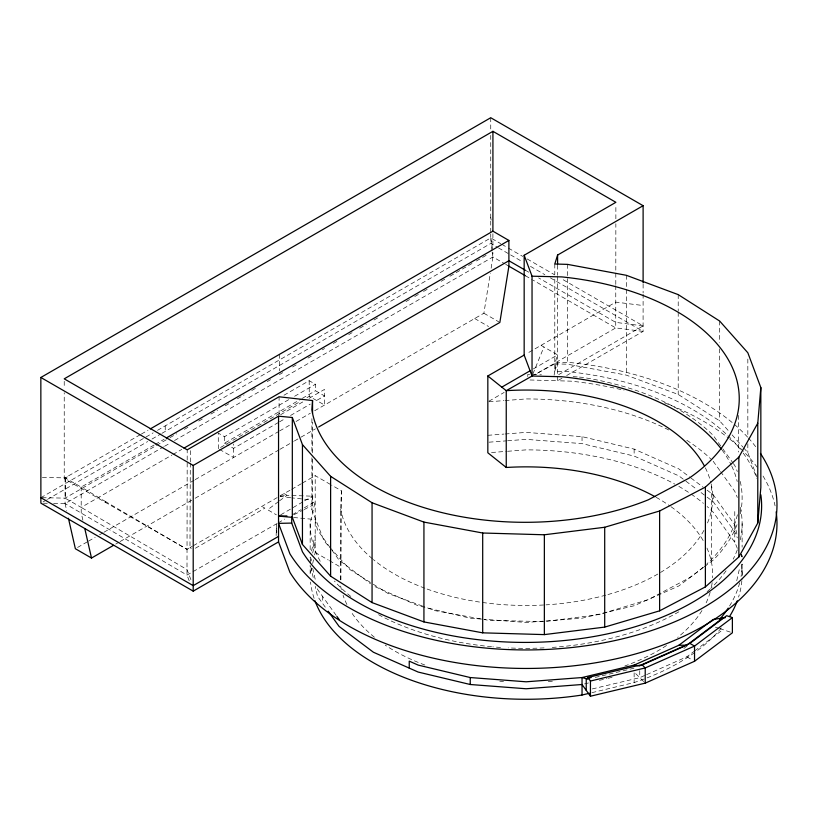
<?xml version="1.0" encoding="UTF-8"?>
<svg xmlns="http://www.w3.org/2000/svg" width="817" height="817" viewBox="0 0 817 817"><rect width="100%" height="100%" fill="white"/><g stroke="black" fill="none" stroke-linecap="round" stroke-linejoin="round"><path stroke-width="0.61" stroke-dasharray="4.08 3.06" d="M279.077 414.648L279.077 396.786M312.554 459.215L312.554 500.035L311.9 509.624L324.135 541.109L350.074 569.694L370.857 582.715M312.554 452.843L312.554 422.226M615.783 285.695L615.732 327.913L534.665 374.799M615.793 284.428L615.855 223.787M615.865 218.731L615.875 204.842M189.207 580.826L186.991 575.086L187.185 461.309M187.185 460.032L187.205 449.83M527.772 376.617L527.772 374.421L541.457 374.809M190.3 463.137L189.973 547.625L187.011 549.32L64.226 478.66L64.226 392.732M190.3 461.881L190.361 448.012M643.112 294.161L643.081 331.416L566.365 375.708M340.648 579.764L340.648 509.246L341.414 490.792L331.579 485.114M340.903 579.907L341.414 490.792M65.033 478.19L66.443 478.65L65.054 477.863L140.258 434.705M291.996 495.47L312.85 496.205L312.554 500.035L291.914 497.89M276.738 528.252L276.126 535.401L276.738 522.747M314.698 410.726L483.878 313.228L490.312 273.225M491.119 268.221L492.927 256.977L492.906 252.555M554.089 375.187L556.04 363.882M310.154 549.657L310.154 523.636L315.199 501.515L302.147 509.052M311.553 550.954L315.199 534.982M310.429 562.831L311.553 557.919M312.676 552.997L315.199 541.947M311.553 568.428L310.154 574.565L310.154 565.231M312.676 563.516L313.514 559.829M314.637 554.917L315.199 552.455L315.199 475.647L330.487 484.481M736.75 580.683L739.865 567.029M532.041 376.034L554.794 363.841L557.592 354.905L541.048 345.346L526.281 353.873M740.325 449.258A236.481 136.531 0 0 0 567.58 371.572L554.794 371.204L557.592 362.258L571.154 362.646A250.839 144.823 0 0 1 732.461 422.757M532.898 373.941L543.928 347.011M278.566 501.546L267.7 509.767L276.371 514.833M279.557 500.801L287.084 495.296L290.77 495.429M683.911 648.432L686.944 646.155M646.645 674.617L686.811 656.827L693.837 651.537M694.838 650.781L722.922 629.652M703.325 567.458L678.866 585.942L650.24 598.626M704.305 566.722L713.19 560.115A215.984 124.695 0 0 0 737.302 523.973M193.292 545.725L277.147 497.614M280.711 514.833L303.505 501.475M304.588 500.831L312.85 496.205M280.108 495.756L290.638 489.924M291.7 489.301L301.31 483.715M302.382 483.092L315.199 475.647M541.048 345.346L615.773 302.116L643.112 305.527M141.361 434.072L147.989 430.242M64.226 478.66L67.382 476.842M40.85 497.676L153.116 432.877M157.518 430.334L490.741 237.931L490.741 234.111M161.95 433.316L490.772 243.446L497.39 247.275M43.087 501.893L46.385 499.984M47.488 499.35L147.642 441.568M152.044 439.025L160.847 433.95M154.127 445.02L81.189 487.085L65.054 477.863L40.85 477.404M155.24 444.387L164.074 439.291M42.127 497.696L65.054 498.135L168.915 438.269M170.018 437.636L176.646 433.817M184.376 429.354L188.798 426.811M198.745 421.072L204.27 417.895M210.898 414.066L217.526 410.246M225.257 405.794L229.679 403.241M237.41 398.788L244.048 394.958M251.779 390.506L256.201 387.952M267.251 381.59L270.56 379.68M279.404 374.584L282.702 372.675M292.609 366.966L298.113 363.79M308.019 358.081L311.318 356.181M322.317 349.829L324.523 348.563M333.326 343.487L337.727 340.944M348.736 334.602L352.035 332.693M359.735 328.25L366.343 324.441M374.043 319.998L378.445 317.466M405.957 301.596L410.369 299.053M414.77 296.52L419.172 293.977M423.574 291.444L427.975 288.901M441.18 281.283L445.582 278.75M449.983 276.207L471.991 263.513M476.393 260.97L486.299 255.261M53.616 503.405L65.084 503.619L163.471 446.899M164.585 446.266L170.11 443.08M174.532 440.526L492.927 256.977L504.64 263.738M65.054 477.863L65.054 498.135L81.2 507.398L171.825 455.13M172.928 454.497L181.772 449.401M283.979 395.224L309.183 380.702L315.444 384.266L315.474 390.751L324.512 395.908L324.553 405.038L309.265 396.306L305.977 398.206M105.076 502.251L105.893 501.791L187.011 549.32M218.333 448.737L218.241 433.122L224.501 436.697L289.147 399.431M294.62 396.265L315.444 384.266M224.501 436.697L224.532 443.182L301.238 398.962M302.331 398.328L315.474 390.751M220.529 447.481L300.503 401.361M280.65 414.689L303.658 401.423M309.132 398.267L324.482 389.423L324.512 395.908L314.647 401.596M278.495 422.44L233.57 448.339L227.545 444.897M279.588 421.807L285.072 418.651M290.546 415.485L310.266 404.119M77.574 547.461L87.46 541.753M88.563 541.12L95.15 537.32M99.551 534.788L102.85 532.888M103.943 532.245L194.068 480.284M195.161 479.65L278.546 431.57M279.639 430.937L290.597 424.615M296.071 421.46L310.317 413.249M115.769 544.051L119.078 542.141M120.181 541.508L194.058 498.881M195.161 498.247L278.965 449.891M280.068 449.258L293.293 441.619M294.396 440.986L299.91 437.8M301.013 437.166L315.352 428.894M195.416 548.217L264.871 508.143L262.022 506.499M533.307 368.927L557.592 354.905M278.24 522.849L284.755 519.091M292.363 514.7L301.065 509.675M488.923 401.218L504.15 392.426M558.685 374.635L643.112 325.891L561.412 278.73M561.973 378.24L557.592 380.773L527.762 379.915M277.147 523.483L186.991 575.086L65.084 503.619L65.054 498.135M192.189 546.359L189.973 547.625L193.22 549.494M293.997 514.669L303.097 510.074M304.23 509.502L312.196 505.478M647.238 599.944L634.135 605.754L582.041 618.214L526.138 622.462L484.083 619.266M592.325 688.925L639.752 677.671L645.491 675.128M584.523 683.911L589.486 682.726M599.402 680.357L606.847 678.58M608.083 678.284L613.046 677.089M591.957 692.642L634.135 682.563A215.984 124.695 0 0 0 695.43 652.007M595.266 677.416L635.779 667.785M546.685 621.339L598.892 614.568L648.402 599.596L689.507 577.731A214.105 123.612 0 0 0 706.011 564.67M280.221 496.144L287.084 495.296L284.234 493.642M489.066 401.75L503.895 400.626M505.131 400.534L526.138 398.931A215.984 124.695 0 0 1 669.409 430.314M487.831 435.308L503.895 434.082M505.131 433.99L526.138 432.397L582.041 436.646L634.135 449.105L678.866 468.917L689.967 477.271M489.066 442.181L506.366 440.863M507.602 440.772L526.138 439.362L582.041 443.611L634.135 456.07L678.866 475.882L684.922 480.437M491.538 452.506L506.366 451.372M507.602 451.28L526.138 449.871A215.984 124.695 0 0 1 674.74 484.083M43.434 503.211L47.253 503.282M544.357 621.635L488.505 620.317L483.95 619.49M554.794 363.841L567.58 364.208L626.343 375.126L678.212 394.458L719.654 420.878L728.774 431.141M573.146 376.637L578.232 377.025M579.498 377.117L582.041 377.311A215.984 124.695 0 0 1 713.19 435.41L722.034 447.747M481.673 619.082L470.235 618.214L426.045 607.644M293.589 517.488L315.117 519.53L317.507 530.039L339.086 560.115L370.438 583.695M290.678 497.757L280.17 496.44M643.112 325.891L615.773 322.388L538.638 277.903M480.457 618.867L435.165 610.687L423.645 606.48M424.922 607.378L418.141 605.754L373.41 585.942M715.355 627.129L718.603 628.212M719.685 628.569L732.379 632.807M422.481 606.061L387.942 593.428L371.888 583.358M224.532 443.182L226.544 444.325M219.426 449.37L233.631 457.469L233.55 444.009M491.946 250.829L490.741 237.931L500.678 243.66M501.791 244.303L507.306 247.49M508.409 248.123L522.768 256.415M527.179 258.969L554.784 274.9M498.493 247.908L509.532 254.281M510.635 254.924L522.778 261.93M530.499 266.393L544.847 274.686M550.372 277.872L643.081 331.416L615.732 327.913L533.133 280.2M525.423 270.284L528.722 272.184M505.713 264.351L508.899 266.199M525.423 275.738L532.03 279.557M483.878 313.228L498.778 321.837M474.708 318.528L488.546 326.514M686.811 656.827L692.326 660.003M315.199 552.455L328.301 560.023M329.394 560.656L341.414 567.601M105.893 501.791L81.189 487.085L81.2 507.398L187.011 569.592L191.883 582.204M690.978 478.037L703.09 487.146M707.134 490.19L713.19 494.745L734.769 524.82L737.312 535.993M685.933 481.203L697.034 489.557M701.078 492.59L706.123 496.389M707.134 497.155L713.19 501.709L734.769 531.785A215.984 124.695 0 0 1 737.302 537.852M643.653 681.572L634.135 672.054L634.135 682.563M732.083 434.869L742.857 446.991M743.684 447.92L747.831 452.587L756.94 476.975M722.769 448.778L732.665 462.555M733.36 463.535L734.769 465.486A215.984 124.695 0 0 1 737.302 471.552M713.19 461.278L719.828 470.531M720.563 471.562L734.769 491.354A215.984 124.695 0 0 1 737.302 497.43M737.302 548.36A215.984 124.695 0 0 0 734.769 542.294L713.19 512.218A215.984 124.695 0 0 0 707.134 506.52M336.175 615.395L317.507 589.374L316.945 586.892M325.278 607.154L317.507 596.328L315.25 586.402M276.126 529.896L276.932 532.061M741.56 554.61L742.122 557.092L742.122 554.62M311.001 560.819L310.154 557.092L310.154 559.42M312.697 568.264L315.811 581.918M310.715 566.538L313.83 580.193M82.885 520.174L81.21 512.841L81.2 507.398M65.084 503.619L66.749 510.942M490.741 217.567L491.14 220.039M490.741 237.931L492.712 250.227M492.14 252.055L492.927 256.977M309.183 380.702L309.265 396.306M165.228 425.892L165.248 431.407M279.394 354.272L279.404 370.775M65.615 478.18L65.626 498.482M747.831 359.072L747.831 436.155M747.831 443.743L747.831 452.587M742.122 523.636L742.122 547.176M742.122 574.565L742.122 564.057A215.984 124.695 0 0 1 741.029 576.577M738.374 415.404L738.374 452.046M734.769 511.575L734.769 542.294M719.654 321.04L719.654 342.527M719.654 348.849L719.654 420.878M713.19 494.745L713.19 501.709M711.627 486.278L711.627 563.087M678.212 294.62L678.212 311.052M678.212 312.319L678.212 394.458M643.112 284.05L643.112 292.894M639.752 670.675L639.752 677.671M634.135 449.105L634.135 456.07M626.343 275.298L626.343 375.126M582.041 436.646L582.041 443.611M567.58 264.381L567.58 364.208M557.592 265.178L557.592 275.288M557.592 276.555L557.592 380.773L571.154 381.161A250.839 144.823 0 0 1 623.963 390.281M554.794 264.014L554.794 274.124M554.794 279.179L554.794 371.204M492.906 233.713L492.906 247.653M490.741 117.73L490.741 130.373M490.741 135.418L490.741 232.835M322.368 596.134L322.368 603.099M311.9 418.631L311.9 452.751M311.9 457.806L311.9 509.624M64.226 381.355L64.226 387.677M712.158 582.695A186.552 107.701 0 0 1 711.056 588.791M710.136 592.345A186.552 107.701 0 0 1 705.122 604.937M701.966 610.554A186.552 107.701 0 0 1 677.671 637.393M666.488 645.522A186.552 107.701 0 0 1 624.913 665.937M552.363 681.204A186.552 107.701 0 0 1 546.032 681.664M503.507 681.48A186.552 107.701 0 0 1 499.8 681.194M424.85 665.018A186.552 107.701 0 0 1 385.236 645.154M374.4 637.229A186.552 107.701 0 0 1 350.707 611.198M346.929 604.498A186.552 107.701 0 0 1 343.079 595.327M341.394 589.527A186.552 107.701 0 0 1 340.648 586.055M656.174 497.339A186.552 107.701 0 0 1 670.103 506.07M671.094 506.775A186.552 107.701 0 0 1 703.549 541.263M706.95 548.054A186.552 107.701 0 0 1 712.608 577.772M741.856 580.805A215.984 124.695 0 0 1 738.578 597.074M721.309 627.977A215.984 124.695 0 0 1 696.472 651.251M314.106 598.32A215.984 124.695 0 0 1 310.542 582.061M678.866 486.391A215.984 124.695 0 0 1 690.12 493.417M691.202 494.152A215.984 124.695 0 0 1 703.406 503.333M741.428 564.567A215.984 124.695 0 0 1 741.948 579.559M740.273 481.489A215.984 124.695 0 0 1 740.273 514.036M737.383 514.781A214.105 123.612 0 0 1 706.95 563.812M722.167 450.157A214.105 123.612 0 0 1 731.235 465.036M731.787 466.19A214.105 123.612 0 0 1 737.21 481.509M664.568 402.863A250.839 144.823 0 0 1 728.784 438.28M729.714 439.025A250.839 144.823 0 0 1 757.073 467.099M763.047 476.045A250.839 144.823 0 0 1 775.078 505.825M737.302 549.841A215.984 124.695 0 0 1 733.186 559.134M726.058 570.828A215.984 124.695 0 0 1 710.667 588.434M709.799 589.251A215.984 124.695 0 0 1 707.134 591.682M678.866 611.81A215.984 124.695 0 0 1 551.761 647.452M544.061 647.901A215.984 124.695 0 0 1 508.215 647.901M500.515 647.452A215.984 124.695 0 0 1 492.825 646.839M491.558 646.727A215.984 124.695 0 0 1 378.588 614.701M350.799 596.441A215.984 124.695 0 0 1 334.429 581.081M320.223 561.279A215.984 124.695 0 0 1 310.154 523.636M686.831 440.312A215.984 124.695 0 0 1 710.667 458.827M740.273 507.357A215.984 124.695 0 0 1 740.273 539.904M734.493 424.483A250.839 144.823 0 0 1 747.616 437.136M748.474 438.065A250.839 144.823 0 0 1 757.073 448.584M743.245 453.118A236.481 136.531 0 0 1 756.746 478.292M711.158 483.96A186.552 107.701 0 0 1 706.756 524.718M703.927 530.396A186.552 107.701 0 0 1 607.011 594.817M605.785 595.154A186.552 107.701 0 0 1 546.032 604.856M543.571 604.999A186.552 107.701 0 0 1 426.025 588.649M424.85 588.209A186.552 107.701 0 0 1 373.359 559.574M372.338 558.716A186.552 107.701 0 0 1 340.648 509.246M705.347 467.835A186.552 107.701 0 0 1 710.882 482.806M739.661 582.838A215.984 124.695 0 0 1 729.561 605.969M741.428 554.059A215.984 124.695 0 0 1 741.734 556.561"/><path stroke-width="1.23" d="M312.554 413.3L312.554 400.544L279.077 396.786L187.205 449.83L64.226 378.833L492.927 131.323L615.885 202.31L524.167 255.261L524.167 355.089L532.041 376.034L561.769 376.739A214.105 123.612 0 0 1 721.452 449.197M318.661 426.985L499.851 322.449L508.899 266.199L508.889 240.443L492.906 231.18L492.927 131.323M193.2 591.14L193.22 465.445L40.85 377.474L40.881 503.16L193.2 591.14L278.546 541.885L278.546 416.18L292.323 417.507L302.443 444.632L302.443 544.459L330.619 576.179L372.062 602.599L423.931 621.921L482.694 632.838L544.357 634.605L604.703 627.099L659.625 610.83L705.388 586.902L738.864 556.959L757.778 523.033L760.841 487.432L760.841 387.595L747.831 352.76L719.654 321.04L678.212 294.62L626.343 275.298L567.58 264.381L554.794 264.014L557.592 255.067L643.112 205.7L643.112 282.784M312.554 400.544L311.9 409.787A214.105 123.612 0 0 0 648.402 499.769L689.507 477.904A214.105 123.612 0 0 0 561.769 276.902L532.041 276.197L524.167 255.261M757.778 523.033L757.778 423.196L760.841 387.595M302.443 444.632L330.619 476.342L372.062 502.761L423.931 522.094L482.694 533.011L544.357 534.778L604.703 527.261L659.625 510.993L705.388 487.075L738.864 457.122L757.778 423.196M409.235 668.102L409.235 661.137L418.141 665.089L470.235 677.548L526.138 681.797L582.041 677.548L634.135 665.089L678.866 645.267L713.19 619.449L725.425 617.621M640.906 665.508L686.811 645.164L722.922 617.989M589.486 693.245L582.041 695.022L582.041 677.548L587.903 679.162L587.903 677.477L641.917 664.64L689.875 643.398L726.67 615.712L732.379 617.611L732.379 632.807L694.532 661.28L645.216 683.135L590.446 696.227L582.041 684.503L526.138 688.762L470.235 684.503L418.141 672.054L373.41 652.232L339.086 626.404L328.179 611.208M732.379 617.611L694.532 646.084L645.216 667.938L590.446 681.031L587.903 677.477M40.85 377.474L490.741 117.73L643.112 205.7M150.195 428.966L492.906 231.18M166.29 438.014L508.889 240.443M183.978 448.125L508.889 260.746L525.423 270.284M193.22 465.445L278.546 416.18M68.424 518.254L75.368 548.728L91.504 558.052L113.563 545.327M524.167 355.089L487.831 375.973L501.791 387.135L530.08 370.795M278.546 536.381L193.22 585.636L40.85 497.676M591.11 677.548L586.238 678.702L586.238 690.365M286.93 515.925L278.546 516.099L292.323 517.365L302.443 544.459M760.841 494.785A236.481 136.531 0 0 1 574.954 639.354A236.481 136.531 0 0 1 302.443 551.822L291.72 523.084L278.546 523.37L289.923 553.844A250.839 144.823 0 0 0 613.087 640.967A250.839 144.823 0 0 0 760.474 453.455M678.866 645.267L686.811 645.164M634.135 665.089L639.752 666.008M508.899 266.199L525.423 275.738M689.875 643.398L694.532 646.084L694.532 661.28M501.791 387.135L506.244 390.669A186.552 107.701 0 0 1 704.162 465.578M655.03 496.705A186.552 107.701 0 0 0 506.244 467.477L487.831 452.781L487.831 375.973M641.917 664.64L645.216 667.938L645.216 683.135M336.91 616.406L339.086 619.449M278.546 541.885L289.923 572.36A250.839 144.823 0 0 0 578.977 665.201A250.839 144.823 0 0 0 776.15 511.861M84.825 528.732L91.504 558.052M738.864 457.122L738.864 556.959M705.388 487.075L705.388 586.902M659.625 510.993L659.625 610.83M604.703 527.261L604.703 627.099M590.446 681.031L590.446 696.227M557.592 255.067L557.592 263.922M544.357 534.778L544.357 634.605M532.041 276.197L532.041 376.034L506.244 390.669L506.244 467.477M482.694 533.011L482.694 632.838M470.235 677.548L470.235 684.503M423.931 522.094L423.931 621.921M372.062 502.761L372.062 602.599M330.619 476.342L330.619 576.179M292.323 417.507L292.323 517.365M291.72 517.028L291.72 523.084M737.302 600.781A215.984 124.695 0 0 1 729.561 616.488M582.041 695.022A215.984 124.695 0 0 1 314.974 600.781M728.213 608.093A215.984 124.695 0 0 1 719.603 619.49"/></g></svg>
